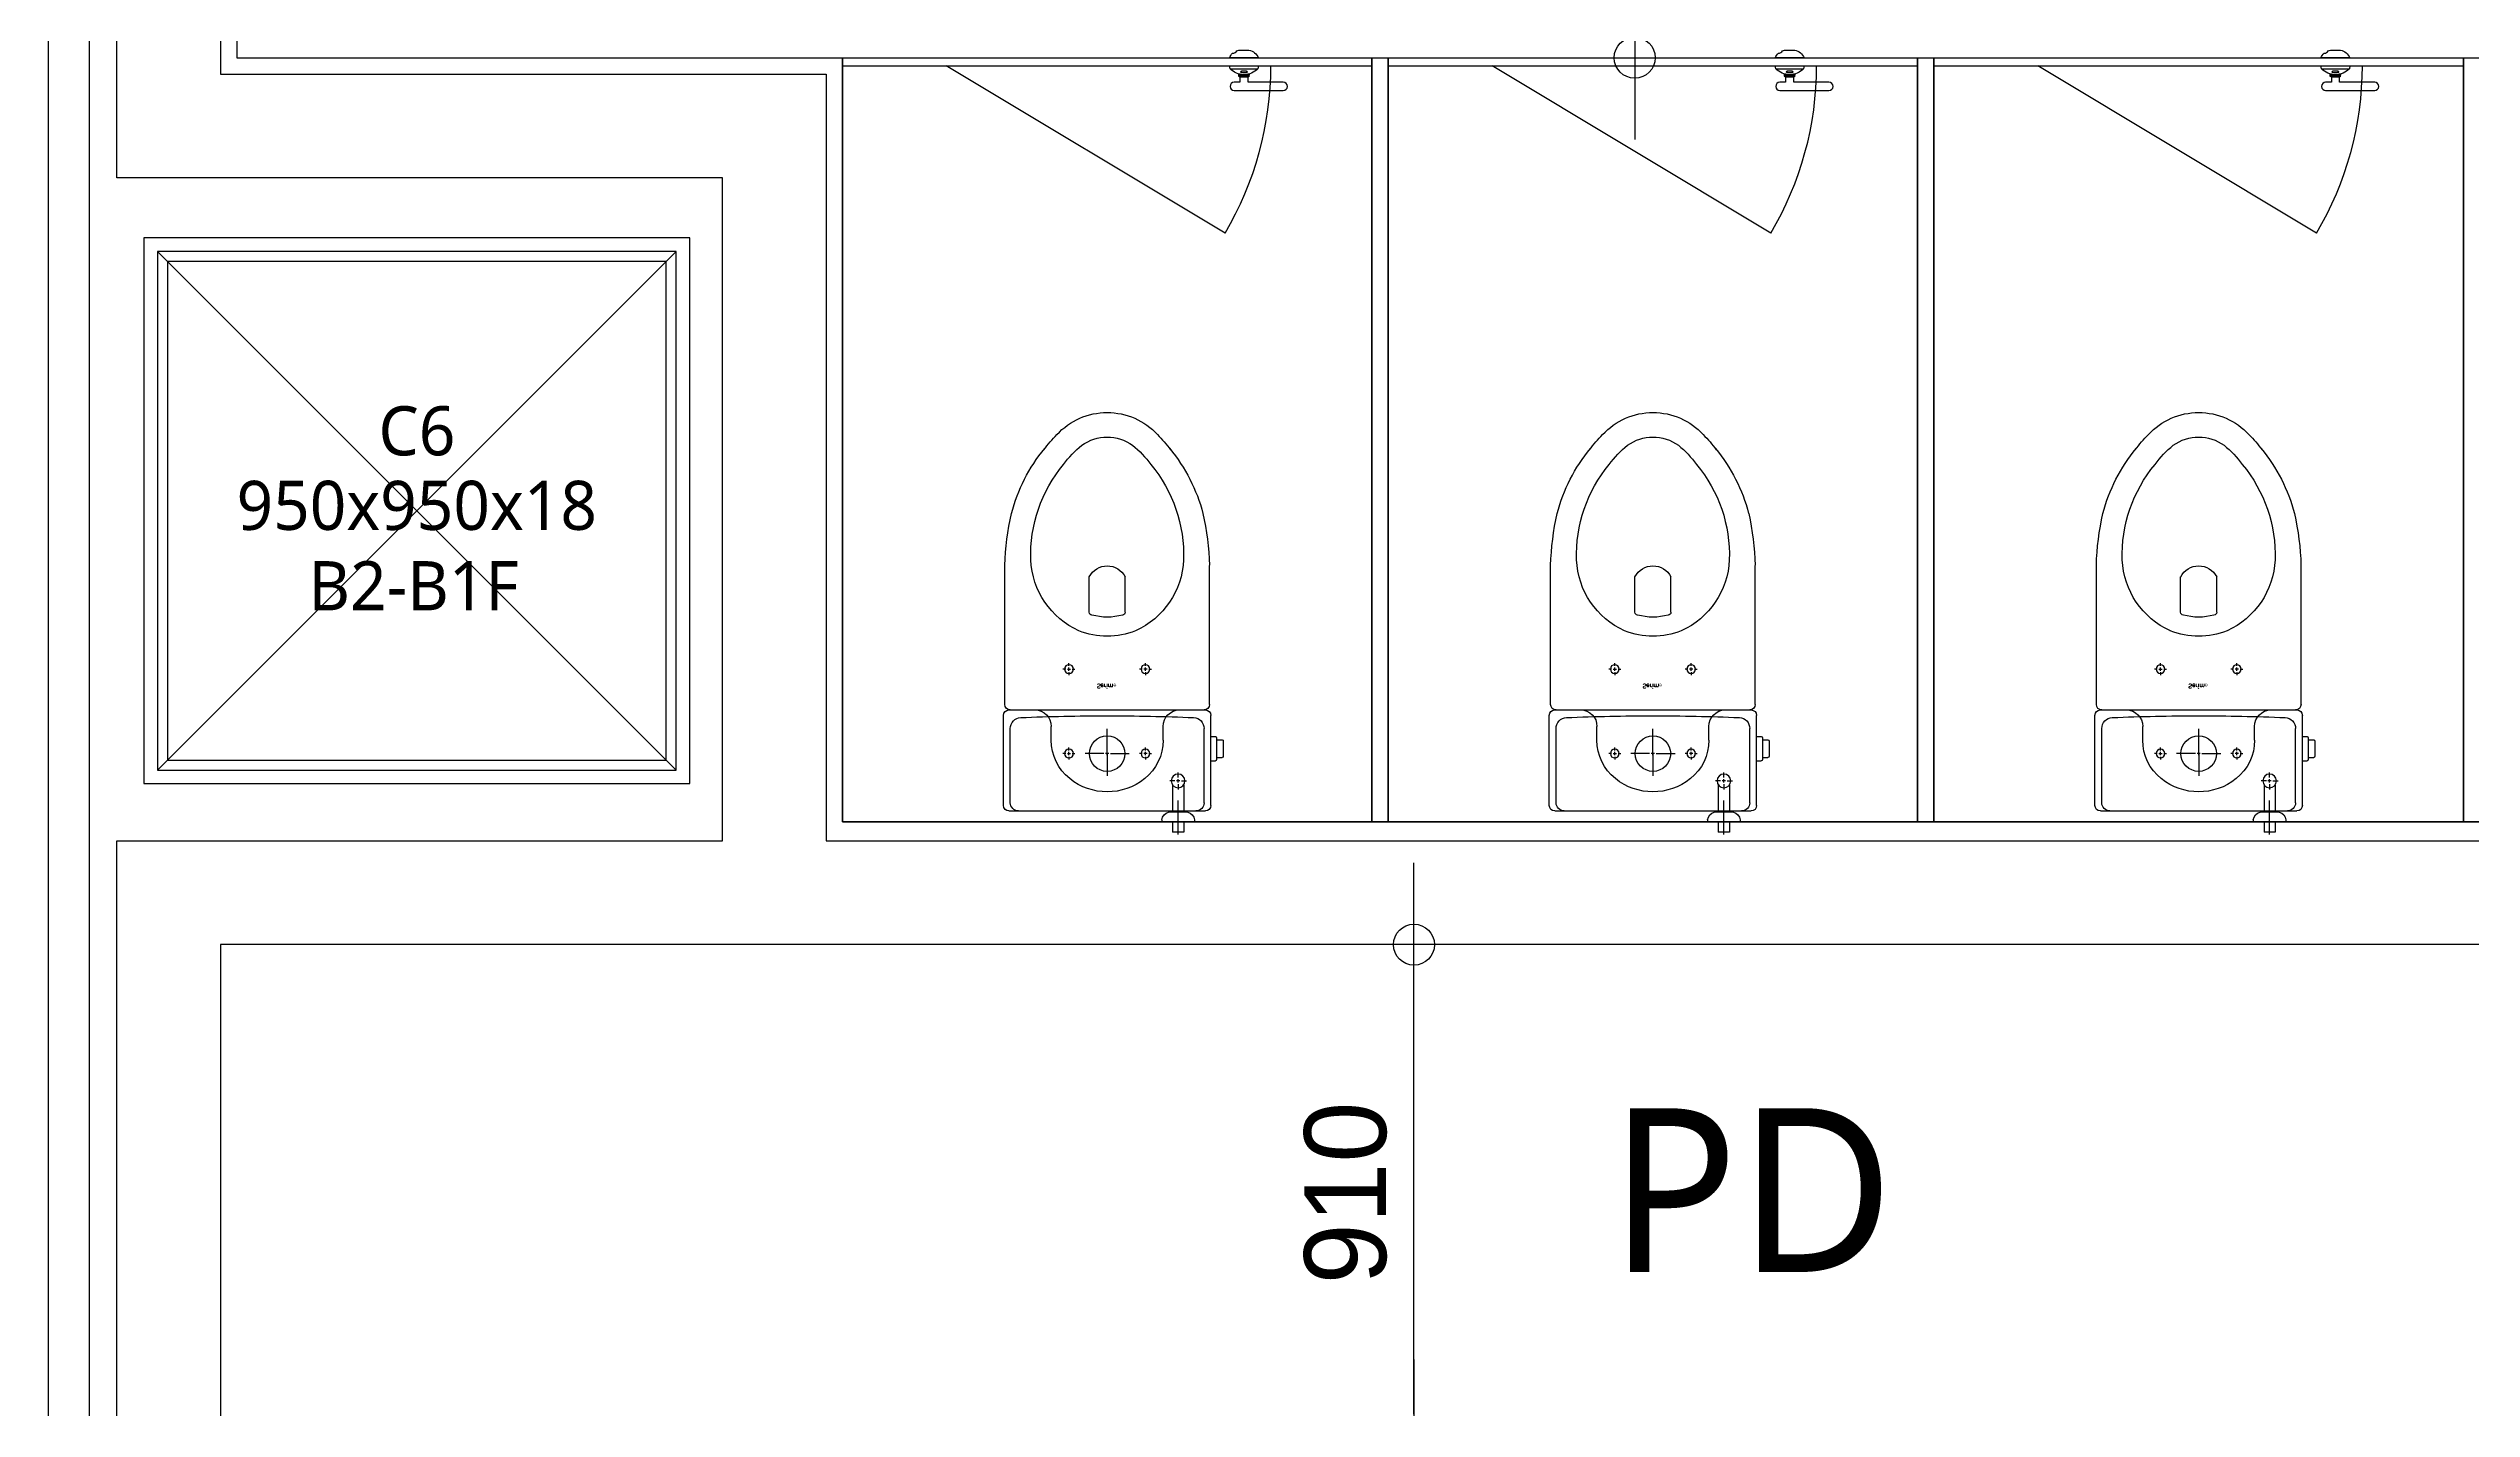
# Model space of a CAD drawing. Header units: millimetres. Extents: x -26983 to 60590, y 825 to 42375.
# Drawn here: x 59737.6 to 59824.5, y 17456.8 to 17505.6 of the extents above; entities that cross this region are included whole.
import ezdxf
from ezdxf.enums import TextEntityAlignment as Align

# ---------------------------------------------------------------- set-up
doc = ezdxf.new("R2010")
doc.units = ezdxf.units.MM
doc.header["$LTSCALE"] = 100
doc.header["$MEASUREMENT"] = 0
doc.header["$PDSIZE"] = -10
doc.layers.get('0').update_dxf_attribs({"linetype": 'CONTINUOUS'})
doc.layers.get('Defpoints').update_dxf_attribs({"color": 171, "linetype": 'CONTINUOUS'})
doc.layers.add('#프레임 라인', color=189, linetype='CONTINUOUS', plot=False)
doc.layers.add('ELE9', color=9, linetype='CONTINUOUS')
doc.layers.add('TOI', color=12, linetype='CONTINUOUS')
doc.styles.add('CGS', font='cgse', dxfattribs={"bigfont": 'cgs'})
doc.styles.add('DIM', font='txt.shx', dxfattribs={"height": 30})
doc.styles.add('TE', font='malgun_0.ttf')
doc.styles.add('나눔바른고딕', font='NanumBarunGothic.ttf')
doc.dimstyles.new('NDIM 1200', dxfattribs={"dimscale": 75, "dimtxt": 3, "dimasz": 1, "dimexe": 2, "dimexo": 2, "dimgap": 1, "dimtad": 1, "dimdec": 0, "dimdsep": 46, "dimtxsty": 'CGS', "dimblk": 'DOT0', "dimcen": 1, "dimdle": 8, "dimclrd": 256, "dimclre": 256, "dimclrt": 256, "dimadec": 0, "dimazin": 0, "dimtfac": 1, "dimtdec": 0, "dimtix": 1, "dimtmove": 2, "dimatfit": 3, "dimldrblk": 'DOT0', "dimfxl": 1, "dimtolj": 1, "dimtzin": 0, "dimlwd": -1, "dimlwe": -1, "dimarcsym": 0})

# ---------------------------------------------------------------- blocks, each defined once
blk = doc.blocks.new('A$C3F015CE3')
at = {"layer": 'TOI'}
for p, q in [((354.8, 750), (354.8, 768.6)), ((375.3, 768.6), (354.8, 768.6)), ((365, 773.2), (365, 710.9)), ((375.3, 750), (375.3, 768.6)), ((45, 720), (45, 555)), ((55, 730), (415, 730)), ((57.5, 715), (57.5, 579)), ((335, 746), (335, 750)), ((382.6, 732), (347.4, 732)), ((354.8, 683), (354.8, 732)), ((375.3, 683), (375.3, 732)), ((395, 746), (395, 750)), ((412.5, 715), (412.5, 579)), ((425, 720), (425, 555)), ((359, 675), (349.5, 675)), ((359, 675), (349.5, 675)), ((368, 675), (362, 675)), ((368, 675), (362, 675)), ((365, 681), (365, 690.5)), ((365, 681), (365, 690.5)), ((365, 678), (365, 672)), ((365, 678), (365, 672)), ((365, 669), (365, 659.5)), ((365, 669), (365, 659.5)), ((371, 675), (380.5, 675)), ((371, 675), (380.5, 675)), ((159, 625), (154, 625)), ((162, 625), (168, 625)), ((165, 631), (165, 636)), ((165, 628), (165, 622)), ((171, 625), (176, 625)), ((229, 625), (194.5, 625)), ((238, 625), (232, 625)), ((235, 631), (235, 665.5)), ((235, 626), (235, 660.5)), ((235, 628), (235, 622)), ((235, 623), (235, 617)), ((241, 625), (275.5, 625)), ((299, 625), (294, 625)), ((308, 625), (302, 625)), ((305, 631), (305, 636)), ((305, 628), (305, 622)), ((311, 625), (316, 625)), ((425, 637.9), (433.5, 637.9)), ((435.5, 595.9), (435.5, 635.9)), ((435.5, 631.9), (445.8, 631.9)), ((447.8, 601.9), (447.8, 629.9)), ((132.5, 600.6), (132.5, 575)), ((165, 619), (165, 614)), ((235, 619), (235, 584.5)), ((235, 614), (235, 579.5)), ((305, 619), (305, 614)), ((337.5, 600.6), (337.5, 575)), ((425, 593.9), (433.5, 593.9)), ((435.5, 599.9), (445.8, 599.9)), ((47.5, 535), (47.5, 280)), ((52.5, 545), (417.5, 545)), ((55, 545), (415, 545)), ((422.5, 535), (422.5, 280)), ((159, 470), (154, 470)), ((162, 470), (168, 470)), ((165, 476), (165, 481)), ((165, 473), (165, 467)), ((165, 464), (165, 459)), ((171, 470), (176, 470)), ((299, 470), (294, 470)), ((308, 470), (302, 470)), ((305, 476), (305, 481)), ((305, 473), (305, 467)), ((305, 464), (305, 459)), ((311, 470), (316, 470)), ((202, 366), (202, 301)), ((268, 366), (268, 301))]:
    blk.add_line(p, q, dxfattribs=at)
for centre, radius in [((365, 675), 12.5), ((165, 625), 8), ((305, 625), 8), ((165, 470), 8), ((305, 470), 8)]:
    blk.add_circle(centre, radius, dxfattribs=at)
for centre, radius, start, end in [((55, 720), 10, 90, 180), ((72.5, 715), 15, 90, 180), ((352.4, 748.9), 17.6, 189.469, 253.5331), ((377.6, 748.9), 17.6, 286.4669, 350.531), ((397.5, 715), 15, 0, 90), ((415, 720), 10, 0, 90), ((222.5, 600.6), 90, 128.6822, 180), ((235, 585), 110, 51.3178, 128.6822), ((247.5, 600.6), 90, 0, 51.3178), ((235, 625), 32.5, 90, 270), ((235, 625), 32.5, 270, 90), ((433.5, 635.9), 2, 0, 90), ((445.8, 629.9), 2, 0, 90), ((77.5, 579), 20, 180, 267.4985), ((392.5, 579), 20, 272.5015, 0), ((433.5, 595.9), 2, 270, 0), ((445.8, 601.9), 2, 270, 0), ((55, 555), 10, 180, 270), ((57.5, 535), 10, 90, 180), ((233.8, 4155.6), 3600, 267.4985, 270.0199), ((102.5, 575), 30, 270, 0), ((236.3, 4155.6), 3600, 269.9801, 272.5015), ((367.5, 575), 30, 180, 270), ((412.5, 535), 10, 0, 90), ((415, 555), 10, 270, 0), ((244.9, 263.3), 150, 114.336, 177.4508), ((235, 270), 140, 68.2132, 111.7868), ((225.1, 263.3), 150, 2.5492, 65.664), ((207, 366), 5, 90, 180), ((235, 274.4), 100.6, 73.8382, 106.1618), ((263, 366), 5, 0, 90), ((547.3, 295.1), 500, 181.7364, 192.7267), ((354.9, 261.3), 260, 178.084, 219.7652), ((235, 318.2), 37.2, 207.5632, 332.4368), ((115.1, 261.3), 260, 320.2348, 1.916), ((-77.3, 295.1), 500, 347.2733, 358.2636), ((354.9, 261.3), 305, 194.4886, 219.7652), ((115.1, 261.3), 305, 320.2348, 345.5114), ((315.4, 214.5), 200, 216.6852, 230.5715), ((154.6, 214.5), 200, 309.4285, 323.3148), ((315.4, 214.5), 245, 216.6852, 225.2345), ((235, 125), 80, 234.3409, 305.6591), ((154.6, 214.5), 245, 314.7655, 323.3148), ((235, 125), 125, 222.5102, 317.4898)]:
    blk.add_arc(centre, radius, start, end, dxfattribs=at)
at = {"layer": 'TOI', "style": 'DIM'}
for s, height, p in [('S', 8, (216.2, 497.2)), ('erim', 8, (222.7, 497.2)), ('㉿', 4, (246, 497.2))]:
    blk.add_text(s, height=height, dxfattribs=at).set_placement(p)
blk = doc.blocks.new('DOT0')
blk.add_line((-3, 0), (3, 0))
at = {"color": 6}
blk.add_circle((0, 0), 0.75, dxfattribs=at)
blk = doc.blocks.new('*D217')
at = {"layer": 'Defpoints', "color": 0, "ltscale": 0.1, "transparency": 16777216}
for p in [(37342156.3, 557571.3), (37342156.3, 555726.3), (37342156.3, 555726.3)]:
    blk.add_point(p, dxfattribs=at)
at = {"layer": 'ELE9', "ltscale": 0.1, "transparency": 16777216}
for p, q in [((37342256.3, 557571.3), (37342256.3, 557571.3)), ((37342156.3, 557521.3), (37342156.3, 555776.3)), ((37342256.3, 555726.3), (37342256.3, 555726.3))]:
    blk.add_line(p, q, dxfattribs=at)
at = {"layer": 'ELE9', "ltscale": 0.1, "transparency": 16777216, "xscale": 50, "yscale": 50, "zscale": 50}
for p, rotation in [((37342156.3, 557571.3), 90), ((37342156.3, 555726.3), 270)]:
    blk.add_blockref('DOT0', p, dxfattribs=dict(at, rotation=rotation))
at = {"layer": 'ELE9', "ltscale": 0.1, "transparency": 16777216, "insert": (37342031.3, 556648.8), "char_height": 150, "attachment_point": 5, "rotation": 90, "style": 'CGS'}
blk.add_mtext('\\A1;1845', dxfattribs=at)
blk = doc.blocks.new('*D213')
at = {"layer": 'Defpoints', "color": 0, "ltscale": 0.1, "transparency": 16777216}
for p in [(37341751.8, 554101.3), (37341751.8, 554101.3), (37341751.8, 553191.3)]:
    blk.add_point(p, dxfattribs=at)
at = {"layer": 'ELE9', "ltscale": 0.1, "transparency": 16777216}
for p, q in [((37341851.8, 554101.3), (37341851.8, 554101.3)), ((37341751.8, 553241.3), (37341751.8, 554051.3)), ((37341851.8, 553191.3), (37341851.8, 553191.3))]:
    blk.add_line(p, q, dxfattribs=at)
at = {"layer": 'ELE9', "ltscale": 0.1, "transparency": 16777216, "xscale": 50, "yscale": 50, "zscale": 50}
for p, rotation in [((37341751.8, 554101.3), 90), ((37341751.8, 553191.3), 270)]:
    blk.add_blockref('DOT0', p, dxfattribs=dict(at, rotation=rotation))
at = {"layer": 'ELE9', "ltscale": 0.1, "transparency": 16777216, "insert": (37341626.8, 553646.3), "char_height": 150, "attachment_point": 5, "rotation": 90, "style": 'CGS'}
blk.add_mtext('\\A1;910', dxfattribs=at)
blk = doc.blocks.new('C6-B2-B1F')
at = {"layer": '#프레임 라인', "ltscale": 0.1}
blk.add_lwpolyline([(-500, -500), (500, -500), (500, 500), (-500, 500)], close=True, dxfattribs=at)
for points in [[(-475, -475), (475, -475), (475, 475), (-475, 475)], [(-457, -457), (457, -457), (457, 457), (-457, 457)]]:
    blk.add_lwpolyline(points, close=True)
at = {"layer": 'Defpoints', "ltscale": 10000}
for p, q in [((-475, -475), (475, 475)), ((475, -475), (-475, 475))]:
    blk.add_line(p, q, dxfattribs=at)
at = {"layer": 'Defpoints', "style": 'TE'}
for s, p in [('C6', (0.1, 101.5)), ('950x950x18', (-0.1, -35.1)), ('B2-B1F', (-6, -182.3))]:
    blk.add_text(s, height=90, dxfattribs=at).set_placement(p, align=Align.CENTER)
blk = doc.blocks.new('B2FF')
at = {"layer": 'ELE9', "color": 253, "ltscale": 0.1}
for p, q in [((37339249.7, 548121.3), (37339249.7, 565071.3)), ((37339324.7, 548121.3), (37339324.7, 565071.3)), ((37341405.7, 555405.1), (37340894.9, 555711.3)), ((37342405.7, 555405.1), (37341894.9, 555711.3)), ((37343405.7, 555405.1), (37342894.9, 555711.3)), ((37341414.8, 555706.3), (37341465.8, 555706.3)), ((37341450.3, 555692.8), (37341430.3, 555692.8)), ((37341447.8, 555691.3), (37341450.3, 555692.8)), ((37341447.8, 555681.3), (37341447.8, 555691.3)), ((37341500.4, 555681.3), (37341447.8, 555681.3)), ((37341450.3, 555694.3), (37341450.3, 555696.8)), ((37342414.8, 555706.3), (37342465.8, 555706.3)), ((37342450.3, 555692.8), (37342430.3, 555692.8)), ((37342447.8, 555691.3), (37342450.3, 555692.8)), ((37342447.8, 555681.3), (37342447.8, 555691.3)), ((37342500.4, 555681.3), (37342447.8, 555681.3)), ((37342450.3, 555694.3), (37342450.3, 555696.8)), ((37343414.8, 555706.3), (37343465.8, 555706.3)), ((37343450.3, 555692.8), (37343430.3, 555692.8)), ((37343447.8, 555691.3), (37343450.3, 555692.8)), ((37343447.8, 555681.3), (37343447.8, 555691.3)), ((37343500.4, 555681.3), (37343447.8, 555681.3)), ((37343450.3, 555694.3), (37343450.3, 555696.8))]:
    blk.add_line(p, q, dxfattribs=at)
for points in [[(37346479.7, 554101.3), (37339564.7, 554101.3), (37339564.7, 553191.3), (37344279.7, 553191.3), (37344279.7, 553351.3), (37344469.7, 553351.3), (37344469.7, 551916.3), (37344279.7, 551916.3), (37344279.7, 553001.3), (37339564.7, 553001.3), (37339564.7, 551496.3), (37339374.7, 551496.3), (37339374.7, 554291.3), (37340484.7, 554291.3), (37340484.7, 555506.3), (37339374.7, 555506.3), (37339374.7, 556246.3), (37339564.7, 556246.3), (37339564.7, 555696.3), (37340674.7, 555696.3), (37340674.7, 554291.3), (37346479.7, 554291.3), (37346479.7, 554096.3)], [(37339495.7, 556276.3), (37339594.7, 556276.3), (37339594.7, 555726.3), (37340704.7, 555726.3), (37340704.7, 554326.3), (37346479.7, 554326.3)]]:
    blk.add_lwpolyline(points, dxfattribs=at)
for points in [[(37340704.7, 554326.3), (37340704.7, 555726.3), (37341674.7, 555726.3), (37341674.7, 554326.3)], [(37340704.7, 554326.3), (37340704.7, 555711.3), (37341674.7, 555711.3), (37341674.7, 554326.3)], [(37341674.7, 555726.3), (37341704.7, 555726.3), (37341704.7, 554326.3), (37341674.7, 554326.3)], [(37341704.7, 554326.3), (37341704.7, 555726.3), (37342674.7, 555726.3), (37342674.7, 554326.3)], [(37341704.7, 554326.3), (37341704.7, 555711.3), (37342674.7, 555711.3), (37342674.7, 554326.3)], [(37342674.7, 555726.3), (37342704.7, 555726.3), (37342704.7, 554326.3), (37342674.7, 554326.3)], [(37342704.7, 554326.3), (37342704.7, 555726.3), (37343674.7, 555726.3), (37343674.7, 554326.3)], [(37342704.7, 554326.3), (37342704.7, 555711.3), (37343674.7, 555711.3), (37343674.7, 554326.3)], [(37343674.7, 555726.3), (37343704.7, 555726.3), (37343704.7, 554326.3), (37343674.7, 554326.3)], [(37339449.7, 554421.3), (37340399.7, 554421.3), (37340399.7, 555371.3), (37339449.7, 555371.3)]]:
    blk.add_lwpolyline(points, close=True, dxfattribs=at)
for points in [[(37341413.8, 555726.3, -0.106445), (37341419.5, 555734.5, 0.296117), (37341427.1, 555739.2, -0.043036), (37341431, 555740.3), (37341449.5, 555740.3, -0.249566), (37341466.8, 555726.3)], [(37341466.8, 555711.3), (37341465.8, 555706.3, -0.431373), (37341414.8, 555706.3), (37341413.8, 555711.3)], [(37342413.8, 555726.3, -0.106445), (37342419.5, 555734.5, 0.296117), (37342427.1, 555739.2, -0.043036), (37342431, 555740.3), (37342449.5, 555740.3, -0.249566), (37342466.8, 555726.3)], [(37342466.8, 555711.3), (37342465.8, 555706.3, -0.431373), (37342414.8, 555706.3), (37342413.8, 555711.3)], [(37343413.8, 555726.3, -0.106445), (37343419.5, 555734.5, 0.296117), (37343427.1, 555739.2, -0.043036), (37343431, 555740.3), (37343449.5, 555740.3, -0.249566), (37343466.8, 555726.3)], [(37343466.8, 555711.3), (37343465.8, 555706.3, -0.431373), (37343414.8, 555706.3), (37343413.8, 555711.3)]]:
    blk.add_lwpolyline(points, format="xyb", close=True, dxfattribs=at)
for points in [[(37341430.3, 555696.8), (37341430.3, 555694.3), (37341450.3, 555694.3), (37341430.3, 555694.3), (37341430.3, 555692.8), (37341432.8, 555691.3), (37341447.8, 555691.3), (37341432.8, 555691.3), (37341432.8, 555681.3), (37341422.3, 555681.3, 1), (37341422.3, 555666.3), (37341512.3, 555666.3, 1), (37341512.3, 555681.3), (37341499.8, 555681.3)], [(37342430.3, 555696.8), (37342430.3, 555694.3), (37342450.3, 555694.3), (37342430.3, 555694.3), (37342430.3, 555692.8), (37342432.8, 555691.3), (37342447.8, 555691.3), (37342432.8, 555691.3), (37342432.8, 555681.3), (37342422.3, 555681.3, 1), (37342422.3, 555666.3), (37342512.3, 555666.3, 1), (37342512.3, 555681.3), (37342499.8, 555681.3)], [(37343430.3, 555696.8), (37343430.3, 555694.3), (37343450.3, 555694.3), (37343430.3, 555694.3), (37343430.3, 555692.8), (37343432.8, 555691.3), (37343447.8, 555691.3), (37343432.8, 555691.3), (37343432.8, 555681.3), (37343422.3, 555681.3, 1), (37343422.3, 555666.3), (37343512.3, 555666.3, 1), (37343512.3, 555681.3), (37343499.8, 555681.3)]]:
    blk.add_lwpolyline(points, format="xyb", dxfattribs=at)
for centre in [(37340889.7, 555711.3), (37341889.7, 555711.3), (37342889.7, 555711.3)]:
    blk.add_arc(centre, 600, 329.3096, 0, dxfattribs=at)
at = {"layer": 'ELE9', "color": 253, "ltscale": 0.1, "extrusion": (0, 0, -1)}
for centre in [(37341440.3, 555700.6), (37342440.3, 555700.6), (37343440.3, 555700.6)]:
    blk.add_ellipse(centre, major_axis=(6.5, 0), ratio=0.193008, dxfattribs=at)
at = {"layer": 'ELE9', "color": 253, "ltscale": 0.1}
blk.add_blockref('C6-B2-B1F', (37339924.7, 554896.3), dxfattribs=at)
at = {"layer": 'ELE9', "color": 253, "ltscale": 0.1, "xscale": -1, "rotation": 180}
for p in [(37340954.7, 555076.3), (37341954.7, 555076.3), (37342954.7, 555076.3)]:
    blk.add_blockref('A$C3F015CE3', p, dxfattribs=at)
at = {"layer": 'ELE9', "color": 253, "ltscale": 0.1, "style": '나눔바른고딕'}
blk.add_text('PD', height=300, dxfattribs=at).set_placement((37342109.8, 553501.5))
at = {"layer": 'ELE9', "color": 253, "ltscale": 0.1}
for base, p1, p2, picture, middle in [((37342156.3, 555726.3), (37342156.3, 557571.3), (37342156.3, 555726.3), '*D217', (37342031.3, 556648.8)), ((37341751.8, 554101.3), (37341751.8, 553191.3), (37341751.8, 554101.3), '*D213', (37341626.8, 553646.3))]:
    dim = blk.add_linear_dim(base=base, p1=p1, p2=p2, angle=90, dimstyle='NDIM 1200', override={"dimscale": 50, "dimclrd": 256, "dimclre": 256, "dimclrt": 256}, dxfattribs=at)
    dim.commit()
    dim.dimension.update_dxf_attribs({"geometry": picture, "text_midpoint": middle})

msp = doc.modelspace()

# ---------------------------------------------------------------- block references
at = {"xscale": 0.01956471256889679, "yscale": 0.01956471256889679, "zscale": 0.01956471256889679}
msp.add_blockref('B2FF', (-670794.073, 6632.608), dxfattribs=at)

doc.saveas('drawing.dxf')
